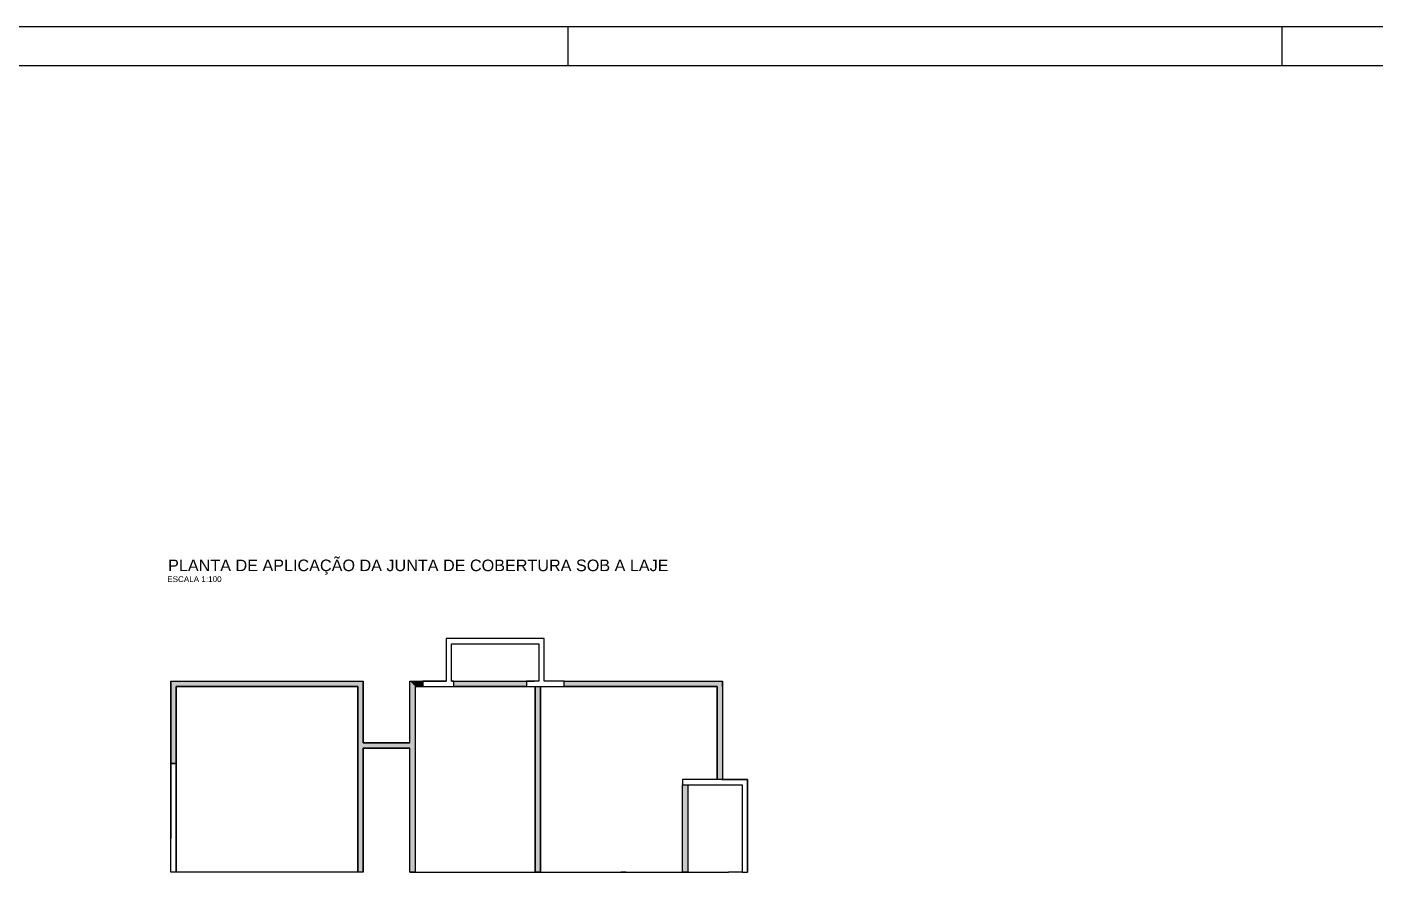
# Model space of a CAD drawing. Extents: x 0 to 119, y 0 to 84.
# Drawn here: x 49.38 to 84.32, y 62.2 to 84.1 of the extents above; entities that cross this region are included whole.
import ezdxf

# ---------------------------------------------------------------- set-up
doc = ezdxf.new("R2010")
doc.units = 0
doc.header["$MEASUREMENT"] = 0
for name, color, linetype in [('15', 12, 'CONTINUOUS'), ('3', 7, 'CONTINUOUS'), ('40', 7, 'CONTINUOUS'), ('50', 7, 'CONTINUOUS'), ('7', 232, 'CONTINUOUS'), ('9', 8, 'CONTINUOUS')]:
    doc.layers.add(name, color=color, linetype=linetype)
doc.styles.add('TQS_ARIAL', font='arial.ttf')

msp = doc.modelspace()

# ---------------------------------------------------------------- linework, layer by layer
at = {"layer": '3', "color": 7, "linetype": 'Continuous'}
for p, q in [((68.057587, 64.599391), (66.367609, 64.59939)), ((66.367609, 64.59939), (66.367609, 64.45939)), ((66.367609, 64.45939), (67.917587, 64.459391)), ((67.387498, 64.599389), (68.057587, 64.59939)), ((67.917587, 64.459391), (67.917587, 62.199391)), ((68.057587, 62.199391), (68.057587, 64.599391)), ((68.057587, 64.59939), (68.057587, 62.199391)), ((67.917587, 62.19939), (68.057587, 62.199391))]:
    msp.add_line(p, q, dxfattribs=at)
for points in [[(62.642587, 67.14939), (62.321781, 67.14939), (62.321781, 67.00939), (63.303087, 67.00939), (63.303087, 67.14939), (62.782587, 67.14939), (62.782587, 68.24939), (60.242587, 68.24939), (60.242587, 67.14939), (59.642587, 67.14939), (59.642587, 67.00939), (60.442587, 67.00939), (60.442587, 67.14939), (60.382587, 67.14939), (60.382587, 68.10939), (62.642587, 68.10939), (62.642587, 67.14939)], [(53.102587, 65.00939), (53.242587, 65.00939), (53.242587, 62.19933), (53.102587, 62.199251), (53.102587, 65.00939)]]:
    msp.add_lwpolyline(points, dxfattribs=at)
at = {"layer": '40', "linetype": 'Continuous'}
for p, q in [((118.9, 84.099998), (0, 84.100001)), ((63.4, 84.099999), (63.4, 83.099999)), ((81.9, 84.099999), (81.9, 83.099999))]:
    msp.add_line(p, q, dxfattribs=at)
at = {"layer": '50', "linetype": 'Continuous'}
for points in [[(53.102587, 65.00939), (53.102587, 67.14939), (58.092587, 67.14939), (58.092587, 65.54939), (59.302587, 65.54939), (59.302587, 67.14939), (59.642587, 67.14939), (59.642587, 67.00939), (59.442587, 67.00939), (59.442587, 62.19939), (59.302587, 62.19945), (59.302587, 65.40939), (58.092587, 65.40939), (58.092587, 62.19933), (57.952587, 62.19933), (57.952587, 67.00939), (53.242587, 67.00939), (53.242587, 65.00939), (53.102587, 65.00939)], [(60.442587, 67.14939), (62.321781, 67.14939), (62.321781, 67.00939), (60.442587, 67.00939), (60.442587, 67.14939)], [(63.303087, 67.14939), (67.407565, 67.14939), (67.407587, 64.59939), (67.267587, 64.59939), (67.267587, 67.00939), (63.303087, 67.00939), (63.303087, 67.14939)], [(62.552587, 67.00939), (62.692587, 67.00939), (62.692587, 62.19939), (62.552587, 62.19939), (62.552587, 67.00939)], [(66.367609, 64.45939), (66.507609, 64.45939), (66.507609, 62.19939), (66.367609, 62.19939), (66.367609, 64.45939)]]:
    msp.add_lwpolyline(points, dxfattribs=at)
for points in [[(53.242587, 65.00939), (53.102587, 67.14939), (53.242587, 67.00939)], [(53.102587, 67.14939), (58.092587, 67.14939), (53.242587, 67.00939)], [(53.242587, 65.00939), (53.102587, 65.00939), (53.102587, 67.14939)], [(58.092587, 67.14939), (57.952587, 67.00939), (53.242587, 67.00939)], [(58.092587, 62.19933), (57.952587, 62.19933), (58.092587, 67.14939)], [(58.092587, 67.14939), (57.952587, 62.19933), (57.952587, 67.00939)], [(58.092587, 65.54939), (58.092587, 62.19933), (58.092587, 67.14939)], [(59.302587, 65.54939), (59.302587, 67.14939), (59.442587, 67.00939)], [(59.302587, 67.14939), (59.642587, 67.14939), (59.442587, 67.00939)], [(59.642587, 67.14939), (59.642587, 67.00939), (59.442587, 67.00939)], [(60.442587, 67.14939), (62.321781, 67.14939), (62.321781, 67.00939)], [(60.442587, 67.14939), (62.321781, 67.00939), (60.442587, 67.00939)], [(60.442587, 67.14939), (60.442587, 67.00939), (60.442587, 67.14939)], [(67.407565, 67.14939), (67.267587, 67.00939), (63.303087, 67.00939)], [(67.407565, 67.14939), (63.303087, 67.00939), (63.303087, 67.14939)], [(67.407565, 67.14939), (67.407587, 64.59939), (67.267587, 64.59939)], [(67.407565, 67.14939), (67.267587, 64.59939), (67.267587, 67.00939)], [(59.442587, 62.19939), (59.302587, 65.54939), (59.442587, 67.00939)], [(62.552587, 67.00939), (62.692587, 67.00939), (62.692587, 62.19939)], [(62.552587, 67.00939), (62.692587, 62.19939), (62.552587, 62.19939)], [(62.552587, 67.00939), (62.552587, 62.19939), (62.552587, 67.00939)], [(59.302587, 65.40939), (58.092587, 65.40939), (59.302587, 65.54939)], [(59.302587, 65.54939), (58.092587, 65.40939), (58.092587, 65.54939)], [(58.092587, 65.40939), (58.092587, 62.19933), (58.092587, 65.54939)], [(59.302587, 62.19945), (59.302587, 65.40939), (59.302587, 65.54939)], [(59.302587, 65.54939), (59.442587, 62.19939), (59.302587, 62.19945)], [(66.367609, 64.45939), (66.507609, 64.45939), (66.507609, 62.19939)], [(66.367609, 64.45939), (66.507609, 62.19939), (66.367609, 62.19939)], [(66.367609, 64.45939), (66.367609, 62.19939), (66.367609, 64.45939)]]:
    msp.add_solid(points, dxfattribs=at)
at = {"layer": '7', "color": 232, "linetype": 'Continuous'}
msp.add_line((3, 83.100001), (117.9, 83.099998), dxfattribs=at)
at = {"layer": '9', "color": 8, "linetype": 'Continuous'}
for p, q in [((53.102587, 67.14939), (58.092587, 67.14939)), ((59.302587, 67.14939), (60.242587, 67.14939)), ((59.302587, 65.54939), (59.302587, 67.14939)), ((60.392104, 67.14939), (62.531781, 67.14939)), ((63.303087, 67.14939), (67.407565, 67.14939)), ((67.407565, 67.00939), (67.407565, 67.14939)), ((53.242587, 62.19933), (53.242587, 67.00939)), ((53.242587, 67.00939), (57.952587, 67.00939)), ((57.952587, 67.00939), (57.952587, 62.19933)), ((59.442587, 67.00939), (62.552587, 67.00939)), ((59.442587, 67.00939), (59.442587, 62.19939)), ((62.552587, 67.00939), (62.552587, 62.19939)), ((62.692587, 62.19939), (62.692587, 67.00939)), ((58.092587, 65.40939), (59.302587, 65.40939)), ((58.092587, 62.19933), (58.092587, 65.40939)), ((59.302587, 62.19945), (59.302587, 65.409509)), ((59.302587, 62.19945), (59.302587, 65.40939)), ((66.507609, 64.45939), (66.507609, 62.19945)), ((67.407587, 64.599389), (68.057587, 64.59939)), ((68.057587, 64.59939), (68.057587, 62.199391)), ((58.092587, 63.84939), (58.092587, 63.70939)), ((58.092587, 62.19933), (53.242587, 62.19933)), ((59.302587, 62.19945), (66.507609, 62.19939)), ((62.552587, 62.19939), (62.692587, 62.19939)), ((64.907609, 62.19939), (64.767609, 62.19939)), ((66.507609, 62.19939), (67.557609, 62.19939)), ((66.507609, 62.19939), (67.53752, 62.19939))]:
    msp.add_line(p, q, dxfattribs=at)
for points in [[(53.110082, 67.14939), (53.102587, 67.14939), (53.102587, 63.064324)], [(59.302587, 65.54939), (58.092587, 65.54939), (58.092587, 67.14939)], [(62.692587, 67.00939), (67.267587, 67.00939), (67.267587, 64.599389)], [(67.407587, 67.00939), (67.407587, 64.599389), (67.407587, 64.59939)], [(66.367609, 62.19939), (66.367609, 64.45939)], [(67.407587, 64.45939), (67.917587, 64.459391), (67.917587, 62.199391), (67.557609, 62.19939)]]:
    msp.add_lwpolyline(points, dxfattribs=at)

# ---------------------------------------------------------------- texts
at = {"layer": '15', "color": 12, "linetype": 'Continuous', "style": 'TQS_ARIAL'}
for s, height, p in [('PLANTA DE APLICAÇÃO DA JUNTA DE COBERTURA SOB A LAJE', 0.3, (53.036108, 69.996623)), ('ESCALA 1:100', 0.15, (53.013124, 69.714263))]:
    msp.add_text(s, height=height, dxfattribs=at).set_placement(p)

doc.saveas('drawing.dxf')
